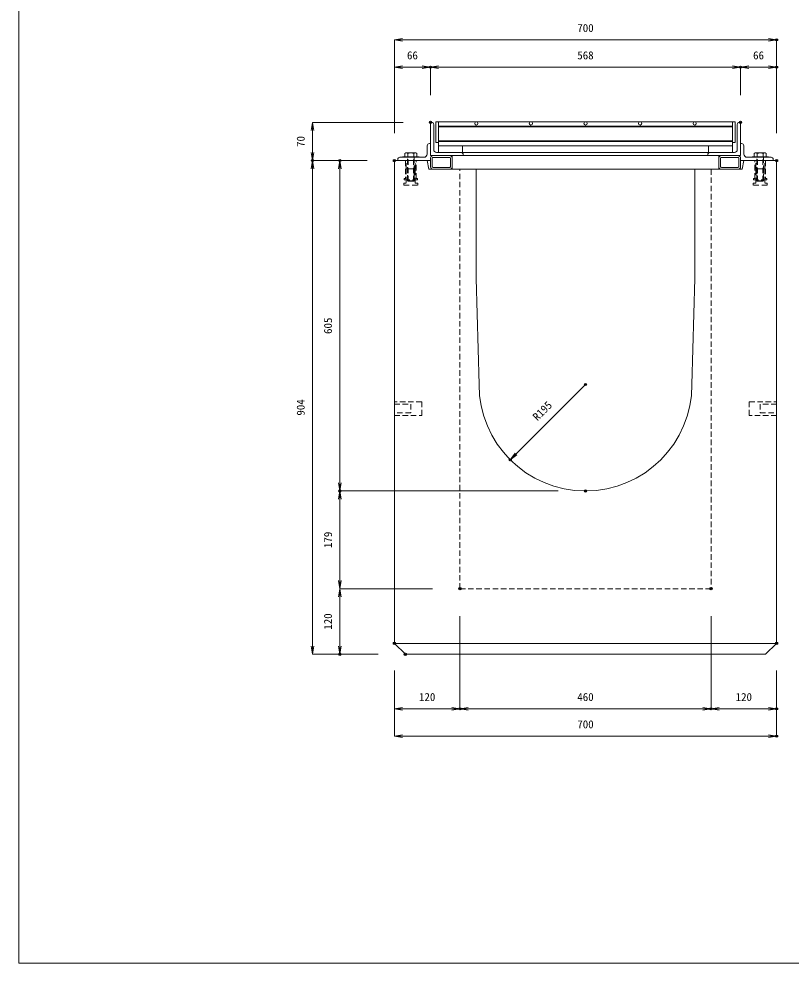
# Model space of a CAD drawing. Units: millimetres, scale not verified. Extents: x -4194 to -304, y 494 to 3334.
# Drawn here: x -4194 to -2779, y 494 to 2223 of the extents above; entities that cross this region are included whole.
import ezdxf
from ezdxf.enums import TextEntityAlignment as Align

# ---------------------------------------------------------------- set-up
doc = ezdxf.new("R2010")
doc.units = ezdxf.units.MM
doc.header["$LTSCALE"] = 20
doc.header["$PDMODE"] = 32
doc.header["$PDSIZE"] = 4
doc.linetypes.add('USER1', pattern=[0.75, 0.5, -0.25])
for name, color, linetype, lineweight in [('0-1_TITLE', 7, 'Continuous', 18), ('0-3_KIJUN', 7, 'Continuous', 18), ('0-5_SUNPO', 3, 'Continuous', 18), ('0-6_UKEWAKU', 4, 'Continuous', 18), ('0-7_GRE', 5, 'Continuous', 18), ('0-9__0-0_0', 7, 'Continuous', 18)]:
    doc.layers.add(name, color=color, linetype=linetype, lineweight=lineweight)
doc.layers.add('0-A__0-2_DEFPOINTS', color=7, linetype='Continuous')
doc.styles.add('ＭＳ ゴシック', font='')
doc.styles.get('ＭＳ ゴシック').set_extended_font_data('MS Gothic')

# ---------------------------------------------------------------- blocks, each defined once
blk = doc.blocks.new('W1-2_INST_C')
at = {"layer": '0-3_KIJUN', "linetype": 'USER1'}
for p, q in [((-8.23, -15), (-8.23, 0)), ((8.22, -15), (8.22, 0))]:
    blk.add_line(p, q, dxfattribs=at)
for points in [[(10, 0), (-10, 0), (-10, -33), (-12, -33), (-12, -35), (12, -35), (12, -33), (10, -33)], [(8.22, -15), (-8.23, -15), (-8.23, -41.5), (-12.75, -41.5), (-12.75, -45), (12.75, -45), (12.75, -41.5), (8.22, -41.5)], [(-6, -15), (6, -15), (6, -38), (-6, -38)]]:
    blk.add_lwpolyline(points, close=True, dxfattribs=at)
blk = doc.blocks.new('_OPEN')
at = {"layer": '0-9__0-0_0'}
blk.add_line((0, 0), (-1, 0), dxfattribs=at)
blk.add_lwpolyline([(-1, 0.167), (0, 0), (-1, -0.167)], dxfattribs=at)
blk = doc.blocks.new('_D2')
at = {"layer": '0-5_SUNPO'}
for p, q in [((687.95, 1719.88), (687.95, 1840.88)), ((702.95, 1840.88), (738.95, 1840.88)), ((753.95, 1789.88), (753.95, 1840.88))]:
    blk.add_line(p, q, dxfattribs=at)
at = {"layer": '0-A__0-2_DEFPOINTS'}
for p in [(753.95, 1840.88), (753.95, 1739.88), (687.95, 1669.88)]:
    blk.add_point(p, dxfattribs=at)
at = {"layer": '0-5_SUNPO', "xscale": 15, "yscale": 15, "rotation": 180}
blk.add_blockref('_OPEN', (687.95, 1840.88), dxfattribs=at)
at = {"layer": '0-5_SUNPO', "xscale": 15, "yscale": 15}
blk.add_blockref('_OPEN', (753.95, 1840.88), dxfattribs=at)
at = {"layer": '0-5_SUNPO', "color": 7, "style": 'ＭＳ ゴシック'}
blk.add_text('66', height=14.66, dxfattribs=at).set_placement((710.95, 1850.88), align=Align.BOTTOM_LEFT)
blk = doc.blocks.new('_D3')
at = {"layer": '0-5_SUNPO'}
for p, q in [((753.95, 1789.88), (753.95, 1840.88)), ((768.95, 1840.88), (1306.95, 1840.88)), ((1321.95, 1789.88), (1321.95, 1840.88))]:
    blk.add_line(p, q, dxfattribs=at)
at = {"layer": '0-A__0-2_DEFPOINTS'}
for p in [(1321.95, 1840.88), (753.95, 1739.88), (1321.95, 1739.88)]:
    blk.add_point(p, dxfattribs=at)
at = {"layer": '0-5_SUNPO', "xscale": 15, "yscale": 15, "rotation": 180}
blk.add_blockref('_OPEN', (753.95, 1840.88), dxfattribs=at)
at = {"layer": '0-5_SUNPO', "xscale": 15, "yscale": 15}
blk.add_blockref('_OPEN', (1321.95, 1840.88), dxfattribs=at)
at = {"layer": '0-5_SUNPO', "color": 7, "style": 'ＭＳ ゴシック'}
blk.add_text('568', height=14.66, dxfattribs=at).set_placement((1022.95, 1850.88), align=Align.BOTTOM_LEFT)
blk = doc.blocks.new('_D4')
at = {"layer": '0-5_SUNPO'}
for p, q in [((1321.95, 1789.88), (1321.95, 1840.88)), ((1336.95, 1840.88), (1372.95, 1840.88)), ((1387.95, 1719.88), (1387.95, 1840.88))]:
    blk.add_line(p, q, dxfattribs=at)
at = {"layer": '0-A__0-2_DEFPOINTS'}
for p in [(1387.95, 1840.88), (1321.95, 1739.88), (1387.95, 1669.88)]:
    blk.add_point(p, dxfattribs=at)
at = {"layer": '0-5_SUNPO', "xscale": 15, "yscale": 15, "rotation": 180}
blk.add_blockref('_OPEN', (1321.95, 1840.88), dxfattribs=at)
at = {"layer": '0-5_SUNPO', "xscale": 15, "yscale": 15}
blk.add_blockref('_OPEN', (1387.95, 1840.88), dxfattribs=at)
at = {"layer": '0-5_SUNPO', "color": 7, "style": 'ＭＳ ゴシック'}
blk.add_text('66', height=14.66, dxfattribs=at).set_placement((1344.95, 1850.88), align=Align.BOTTOM_LEFT)
blk = doc.blocks.new('_D5')
at = {"layer": '0-5_SUNPO'}
for p, q in [((687.95, 1719.88), (687.95, 1890.88)), ((702.95, 1890.88), (1372.95, 1890.88)), ((1387.95, 1719.88), (1387.95, 1890.88))]:
    blk.add_line(p, q, dxfattribs=at)
at = {"layer": '0-A__0-2_DEFPOINTS'}
for p in [(1387.95, 1890.88), (687.95, 1669.88), (1387.95, 1669.88)]:
    blk.add_point(p, dxfattribs=at)
at = {"layer": '0-5_SUNPO', "xscale": 15, "yscale": 15, "rotation": 180}
blk.add_blockref('_OPEN', (687.95, 1890.88), dxfattribs=at)
at = {"layer": '0-5_SUNPO', "xscale": 15, "yscale": 15}
blk.add_blockref('_OPEN', (1387.95, 1890.88), dxfattribs=at)
at = {"layer": '0-5_SUNPO', "color": 7, "style": 'ＭＳ ゴシック'}
blk.add_text('700', height=14.66, dxfattribs=at).set_placement((1022.95, 1900.88), align=Align.BOTTOM_LEFT)
blk = doc.blocks.new('_D14')
at = {"layer": '0-5_SUNPO'}
for p, q in [((703.95, 1739.88), (537.95, 1739.88)), ((537.95, 1724.88), (537.95, 1684.88)), ((637.95, 1669.88), (537.95, 1669.88))]:
    blk.add_line(p, q, dxfattribs=at)
at = {"layer": '0-A__0-2_DEFPOINTS'}
for p in [(753.95, 1739.88), (537.95, 1669.88), (687.95, 1669.88)]:
    blk.add_point(p, dxfattribs=at)
at = {"layer": '0-5_SUNPO', "xscale": 15, "yscale": 15}
for p, rotation in [((537.95, 1739.88), 90), ((537.95, 1669.88), 270)]:
    blk.add_blockref('_OPEN', p, dxfattribs=dict(at, rotation=rotation))
at = {"layer": '0-5_SUNPO', "color": 7, "style": 'ＭＳ ゴシック'}
blk.add_text('70', height=14.66, rotation=90, dxfattribs=at).set_placement((527.95, 1694.88), align=Align.BOTTOM_LEFT)
blk = doc.blocks.new('A$C7D4F0D3A')
at = {"layer": '0-3_KIJUN', "color": 3}
for p, q in [((-9.22, 52), (9.22, 52)), ((-15, 45), (15, 45)), ((-15, 44), (-15, 45)), ((15, 44), (-15, 44)), ((10.95, 45), (-10.95, 45)), ((-5.47, 45), (-5.47, 51)), ((5.5, 45), (5.5, 51)), ((15, 45), (15, 44))]:
    blk.add_line(p, q, dxfattribs=at)
at = {"layer": '0-3_KIJUN', "color": 3, "linetype": 'USER1'}
for p, q in [((-6, 44), (6, 44)), ((-6, 1), (-6, 44)), ((-5, 0), (-5, 44)), ((5, 0), (5, 44)), ((6, 44), (6, 1)), ((-5, 0), (-6, 1)), ((6, 1), (-6, 1)), ((5, 0), (-5, 0)), ((6, 1), (5, 0))]:
    blk.add_line(p, q, dxfattribs=at)
at = {"layer": '0-3_KIJUN', "color": 3}
for points in [[(-10.95, 45), (-10.95, 51), (-9.22, 52)], [(9.22, 52), (10.95, 51), (10.95, 45)]]:
    blk.add_lwpolyline(points, dxfattribs=at)
for centre, radius, start, end in [((-8.21, 47.74), 4.26, 49.93201, 130.06799), ((0.02, 36.46), 15.54, 69.33427, 110.66573), ((8.23, 47.79), 4.21, 49.666, 130.334)]:
    blk.add_arc(centre, radius, start, end, dxfattribs=at)
blk = doc.blocks.new('_D58')
at = {"layer": '0-5_SUNPO'}
for p, q in [((757.95, 885.88), (587.95, 885.88)), ((587.95, 870.88), (587.95, 780.88)), ((657.95, 765.88), (587.95, 765.88))]:
    blk.add_line(p, q, dxfattribs=at)
at = {"layer": '0-A__0-2_DEFPOINTS'}
for p in [(807.95, 885.88), (587.95, 765.88), (707.95, 765.88)]:
    blk.add_point(p, dxfattribs=at)
at = {"layer": '0-5_SUNPO', "xscale": 15, "yscale": 15}
for p, rotation in [((587.95, 885.88), 90), ((587.95, 765.88), 270)]:
    blk.add_blockref('_OPEN', p, dxfattribs=dict(at, rotation=rotation))
at = {"layer": '0-5_SUNPO', "color": 7, "style": 'ＭＳ ゴシック'}
blk.add_text('120', height=14.66, rotation=90, dxfattribs=at).set_placement((577.95, 810.88), align=Align.BOTTOM_LEFT)
blk = doc.blocks.new('_D59')
at = {"layer": '0-5_SUNPO'}
for p, q in [((807.95, 835.88), (807.95, 665.88)), ((687.95, 735.88), (687.95, 665.88)), ((702.95, 665.88), (792.95, 665.88))]:
    blk.add_line(p, q, dxfattribs=at)
at = {"layer": '0-A__0-2_DEFPOINTS'}
for p in [(807.95, 885.88), (687.95, 785.88), (807.95, 665.88)]:
    blk.add_point(p, dxfattribs=at)
at = {"layer": '0-5_SUNPO', "xscale": 15, "yscale": 15, "rotation": 180}
blk.add_blockref('_OPEN', (687.95, 665.88), dxfattribs=at)
at = {"layer": '0-5_SUNPO', "xscale": 15, "yscale": 15}
blk.add_blockref('_OPEN', (807.95, 665.88), dxfattribs=at)
at = {"layer": '0-5_SUNPO', "color": 7, "style": 'ＭＳ ゴシック'}
blk.add_text('120', height=14.66, dxfattribs=at).set_placement((732.95, 675.88), align=Align.BOTTOM_LEFT)
blk = doc.blocks.new('_D60')
at = {"layer": '0-5_SUNPO'}
for p, q in [((807.95, 835.88), (807.95, 665.88)), ((1267.95, 835.88), (1267.95, 665.88)), ((822.95, 665.88), (1252.95, 665.88))]:
    blk.add_line(p, q, dxfattribs=at)
at = {"layer": '0-A__0-2_DEFPOINTS'}
for p in [(807.95, 885.88), (1267.95, 885.88), (1267.95, 665.88)]:
    blk.add_point(p, dxfattribs=at)
at = {"layer": '0-5_SUNPO', "xscale": 15, "yscale": 15, "rotation": 180}
blk.add_blockref('_OPEN', (807.95, 665.88), dxfattribs=at)
at = {"layer": '0-5_SUNPO', "xscale": 15, "yscale": 15}
blk.add_blockref('_OPEN', (1267.95, 665.88), dxfattribs=at)
at = {"layer": '0-5_SUNPO', "color": 7, "style": 'ＭＳ ゴシック'}
blk.add_text('460', height=14.66, dxfattribs=at).set_placement((1022.95, 675.88), align=Align.BOTTOM_LEFT)
blk = doc.blocks.new('_D61')
at = {"layer": '0-5_SUNPO'}
for p, q in [((1267.95, 835.88), (1267.95, 665.88)), ((1387.95, 735.88), (1387.95, 665.88)), ((1282.95, 665.88), (1372.95, 665.88))]:
    blk.add_line(p, q, dxfattribs=at)
at = {"layer": '0-A__0-2_DEFPOINTS'}
for p in [(1267.95, 885.88), (1387.95, 785.88), (1387.95, 665.88)]:
    blk.add_point(p, dxfattribs=at)
at = {"layer": '0-5_SUNPO', "xscale": 15, "yscale": 15, "rotation": 180}
blk.add_blockref('_OPEN', (1267.95, 665.88), dxfattribs=at)
at = {"layer": '0-5_SUNPO', "xscale": 15, "yscale": 15}
blk.add_blockref('_OPEN', (1387.95, 665.88), dxfattribs=at)
at = {"layer": '0-5_SUNPO', "color": 7, "style": 'ＭＳ ゴシック'}
blk.add_text('120', height=14.66, dxfattribs=at).set_placement((1312.95, 675.88), align=Align.BOTTOM_LEFT)
blk = doc.blocks.new('_D62')
at = {"layer": '0-5_SUNPO'}
for p, q in [((687.95, 735.88), (687.95, 615.88)), ((1387.95, 735.88), (1387.95, 615.88)), ((702.95, 615.88), (1372.95, 615.88))]:
    blk.add_line(p, q, dxfattribs=at)
at = {"layer": '0-A__0-2_DEFPOINTS'}
for p in [(687.95, 785.88), (1387.95, 785.88), (1387.95, 615.88)]:
    blk.add_point(p, dxfattribs=at)
at = {"layer": '0-5_SUNPO', "xscale": 15, "yscale": 15, "rotation": 180}
blk.add_blockref('_OPEN', (687.95, 615.88), dxfattribs=at)
at = {"layer": '0-5_SUNPO', "xscale": 15, "yscale": 15}
blk.add_blockref('_OPEN', (1387.95, 615.88), dxfattribs=at)
at = {"layer": '0-5_SUNPO', "color": 7, "style": 'ＭＳ ゴシック'}
blk.add_text('700', height=14.66, dxfattribs=at).set_placement((1022.95, 625.88), align=Align.BOTTOM_LEFT)
blk = doc.blocks.new('_D63')
at = {"layer": '0-5_SUNPO'}
for p, q in [((987.95, 1064.88), (587.95, 1064.88)), ((587.95, 900.88), (587.95, 1049.88)), ((757.95, 885.88), (587.95, 885.88))]:
    blk.add_line(p, q, dxfattribs=at)
at = {"layer": '0-A__0-2_DEFPOINTS'}
for p in [(587.95, 1064.88), (1037.95, 1064.88), (807.95, 885.88)]:
    blk.add_point(p, dxfattribs=at)
at = {"layer": '0-5_SUNPO', "xscale": 15, "yscale": 15}
for p, rotation in [((587.95, 1064.88), 90), ((587.95, 885.88), 270)]:
    blk.add_blockref('_OPEN', p, dxfattribs=dict(at, rotation=rotation))
at = {"layer": '0-5_SUNPO', "color": 7, "style": 'ＭＳ ゴシック'}
blk.add_text('179', height=14.66, rotation=90, dxfattribs=at).set_placement((577.95, 960.38), align=Align.BOTTOM_LEFT)
blk = doc.blocks.new('_D64')
at = {"layer": '0-5_SUNPO'}
for p, q in [((637.95, 1669.88), (587.95, 1669.88)), ((587.95, 1079.88), (587.95, 1654.88)), ((987.95, 1064.88), (587.95, 1064.88))]:
    blk.add_line(p, q, dxfattribs=at)
at = {"layer": '0-A__0-2_DEFPOINTS'}
for p in [(587.95, 1669.88), (687.95, 1669.88), (1037.95, 1064.88)]:
    blk.add_point(p, dxfattribs=at)
at = {"layer": '0-5_SUNPO', "xscale": 15, "yscale": 15}
for p, rotation in [((587.95, 1669.88), 90), ((587.95, 1064.88), 270)]:
    blk.add_blockref('_OPEN', p, dxfattribs=dict(at, rotation=rotation))
at = {"layer": '0-5_SUNPO', "color": 7, "style": 'ＭＳ ゴシック'}
blk.add_text('605', height=14.66, rotation=90, dxfattribs=at).set_placement((577.95, 1352.38), align=Align.BOTTOM_LEFT)
blk = doc.blocks.new('_D65')
at = {"layer": '0-5_SUNPO'}
blk.add_line((1037.95, 1259.88), (910.68, 1132.6), dxfattribs=at)
at = {"layer": '0-A__0-2_DEFPOINTS'}
for p in [(1037.95, 1259.88), (900.07, 1122)]:
    blk.add_point(p, dxfattribs=at)
at = {"layer": '0-5_SUNPO', "xscale": 15, "yscale": 15, "rotation": 225}
blk.add_blockref('_OPEN', (900.07, 1122), dxfattribs=at)
at = {"layer": '0-5_SUNPO', "color": 7, "style": 'ＭＳ ゴシック'}
blk.add_text('R195', height=14.66, rotation=45, dxfattribs=at).set_placement((953.1, 1189.17), align=Align.BOTTOM_LEFT)
blk = doc.blocks.new('_D66')
at = {"layer": '0-5_SUNPO'}
for p, q in [((637.95, 1669.88), (537.95, 1669.88)), ((537.95, 780.88), (537.95, 1654.88)), ((657.95, 765.88), (537.95, 765.88))]:
    blk.add_line(p, q, dxfattribs=at)
at = {"layer": '0-A__0-2_DEFPOINTS'}
for p in [(537.95, 1669.88), (687.95, 1669.88), (707.95, 765.88)]:
    blk.add_point(p, dxfattribs=at)
at = {"layer": '0-5_SUNPO', "xscale": 15, "yscale": 15}
for p, rotation in [((537.95, 1669.88), 90), ((537.95, 765.88), 270)]:
    blk.add_blockref('_OPEN', p, dxfattribs=dict(at, rotation=rotation))
at = {"layer": '0-5_SUNPO', "color": 7, "style": 'ＭＳ ゴシック'}
blk.add_text('904', height=14.66, rotation=90, dxfattribs=at).set_placement((527.95, 1202.88), align=Align.BOTTOM_LEFT)
blk = doc.blocks.new('M16_insert_dan')
at = {"layer": '0-3_KIJUN', "color": 3, "linetype": 'USER1'}
for points in [[(0, -12.5), (-50, -12.5), (-50, 12.5), (0, 12.5)], [(0, 8), (-30, 8), (-30, -8), (0, -8)]]:
    blk.add_lwpolyline(points, close=True, dxfattribs=at)
blk = doc.blocks.new('A$C1FC612A3')
at = {"layer": '0-7_GRE'}
for p, q in [((0, 0), (0, -38)), ((0, 0), (4.5, 0)), ((4.5, 0), (4.5, -38)), ((4.5, 0), (4.5, -44)), ((4.5, 0), (543.5, 0)), ((543.5, 0), (543.5, -38)), ((548, 0), (543.5, 0)), ((543.5, 0), (543.5, -44)), ((548, 0), (548, -38)), ((4.5, -8), (543.5, -8)), ((4.5, -9), (543.5, -9)), ((0, -38), (4.5, -38)), ((4.5, -35), (543.5, -35)), ((4.5, -36), (543.5, -36)), ((4.5, -44), (4.5, -56)), ((4.5, -44), (48.5, -44)), ((4.5, -44), (543.5, -44)), ((48.5, -44), (48.5, -56)), ((499.5, -44), (499.5, -56)), ((543.5, -44), (499.5, -44)), ((548, -38), (543.5, -38)), ((543.5, -44), (543.5, -56)), ((4.5, -56), (48.5, -56)), ((543.5, -56), (499.5, -56))]:
    blk.add_line(p, q, dxfattribs=at)
for centre in [(74, -3), (174, -3), (274, -3), (374, -3), (474, -3)]:
    blk.add_circle(centre, 3, dxfattribs=at)
blk = doc.blocks.new('A$C702052CC')
at = {"layer": '0-6_UKEWAKU'}
for p, q in [((62, 70), (60, 70)), ((626, 70), (628, 70)), ((628, 9), (628, 70)), ((66, 20), (66, 66)), ((622, 20), (622, 66)), ((54, 12), (54, 27)), ((60, 31), (58, 31)), ((628, 31), (630, 31)), ((634, 12), (634, 27)), ((4, 6), (48, 6)), ((60, -11.2), (60, 4.2)), ((63.2, -11.2), (63.2, 4.2)), ((64.8, 9), (95.2, 9)), ((64.8, 5.8), (95.2, 5.8)), ((116, 15), (71, 15)), ((96.8, 4.2), (96.8, -11.2)), ((100, 9), (100, -16)), ((100, 4.2), (100, -11.2)), ((116, 15), (572, 15)), ((120, 9), (120, 11)), ((568, 9), (120, 9)), ((568, 9), (568, 11)), ((568, 9), (628, 9)), ((572, 15), (617, 15)), ((588, 9), (588, -16)), ((588, 4.2), (588, -11.2)), ((591.2, 4.2), (591.2, -11.2)), ((623.2, 9), (592.8, 9)), ((623.2, 5.8), (592.8, 5.8)), ((624.8, -11.2), (624.8, 4.2)), ((628, -11.2), (628, 4.2)), ((628, 0), (688, 0)), ((684, 6), (640, 6)), ((688, 0), (688, 2)), ((95.2, -12.8), (64.8, -12.8)), ((64.8, -16), (95.2, -16)), ((100, -16), (588, -16)), ((592.8, -12.8), (623.2, -12.8)), ((623.2, -16), (592.8, -16))]:
    blk.add_line(p, q, dxfattribs=at)
for points in [[(120, 9), (60, 9), (60, 70)], [(60, 0), (0, 0), (0, 2)]]:
    blk.add_lwpolyline(points, dxfattribs=at)
for centre, radius, start, end in [((62, 66), 4, 0, 90), ((626, 66), 4, 90, 180), ((58, 27), 4, 90, 180), ((71, 20), 5, 180, 270), ((617, 20), 5, 270, 0), ((630, 27), 4, 0, 90), ((4, 2), 4, 90, 180), ((48, 12), 6, 270, 0), ((64.8, 4.2), 4.8, 90, 180), ((64.8, 4.2), 1.6, 90, 180), ((95.2, 4.2), 4.8, 0, 90), ((95.2, 4.2), 1.6, 0, 90), ((116, 11), 4, 0, 90), ((572, 11), 4, 90, 180), ((592.8, 4.2), 4.8, 90, 180), ((592.8, 4.2), 1.6, 90, 180), ((623.2, 4.2), 4.8, 0, 90), ((623.2, 4.2), 1.6, 0, 90), ((640, 12), 6, 180, 270), ((684, 2), 4, 0, 90), ((64.8, -11.2), 4.8, 180, 270), ((64.8, -11.2), 1.6, 180, 270), ((95.2, -11.2), 1.6, 270, 0), ((95.2, -11.2), 4.8, 270, 0), ((592.8, -11.2), 4.8, 180, 270), ((592.8, -11.2), 1.6, 180, 270), ((623.2, -11.2), 4.8, 270, 0), ((623.2, -11.2), 1.6, 270, 0)]:
    blk.add_arc(centre, radius, start, end, dxfattribs=at)

msp = doc.modelspace()

# ---------------------------------------------------------------- linework, layer by layer
at = {"layer": '0-1_TITLE', "color": 2}
msp.add_lwpolyline([(-4193.98, 493.65), (-303.98, 493.65), (-303.98, 3333.65), (-4193.98, 3333.65)], close=True, dxfattribs=at)
at = {"layer": '0-3_KIJUN'}
msp.add_line((-3506.02, 1079.19), (-2806.02, 1079.19), dxfattribs=at)
for points in [[(-2806.02, 1079.19), (-2826.02, 1059.19), (-3486.02, 1059.19), (-3506.02, 1079.19), (-3506.02, 1963.19), (-3446.02, 1963.19), (-3443.02, 1947.19), (-3356.02, 1947.19), (-3356.02, 1747.19), (-3351.02, 1553.19)], [(-2961.02, 1553.19), (-2956.02, 1747.19), (-2956.02, 1947.19), (-2869.02, 1947.19), (-2866.02, 1963.19), (-2806.02, 1963.19), (-2806.02, 1079.19)]]:
    msp.add_lwpolyline(points, dxfattribs=at)
at = {"layer": '0-3_KIJUN', "linetype": 'USER1'}
msp.add_lwpolyline([(-2926.02, 1947.19), (-2926.02, 1179.19), (-3386.02, 1179.19), (-3386.02, 1947.19)], dxfattribs=at)
at = {"layer": '0-3_KIJUN'}
msp.add_arc((-3156.02, 1553.19), 195, 180, 360, dxfattribs=at)

# ---------------------------------------------------------------- block references
for name, p in [('A$C7D4F0D3A', (-3476.02, 1925.19)), ('A$C7D4F0D3A', (-2836.02, 1925.19)), ('W1-2_INST_C', (-3476.02, 1963.19)), ('W1-2_INST_C', (-3476.02, 1963.19)), ('M16_insert_dan', (-2806.02, 1509.19))]:
    msp.add_blockref(name, p, dxfattribs=at)
at = {"layer": '0-3_KIJUN', "xscale": -1}
for name, p in [('W1-2_INST_C', (-2836.02, 1963.19)), ('W1-2_INST_C', (-2836.02, 1963.19)), ('M16_insert_dan', (-3506.02, 1509.19))]:
    msp.add_blockref(name, p, dxfattribs=at)
at = {"layer": '0-5_SUNPO'}
for name in ['_D5', '_D2', '_D3', '_D4', '_D14', '_D66', '_D64', '_D65', '_D63', '_D58', '_D59', '_D60', '_D61', '_D62']:
    msp.add_blockref(name, (-4193.98, 293.31), dxfattribs=at)
at = {"layer": '0-6_UKEWAKU'}
msp.add_blockref('A$C702052CC', (-3500.02, 1963.19), dxfattribs=at)
at = {"layer": '0-7_GRE'}
msp.add_blockref('A$C1FC612A3', (-3430.02, 2034.19), dxfattribs=at)

doc.saveas('drawing.dxf')
